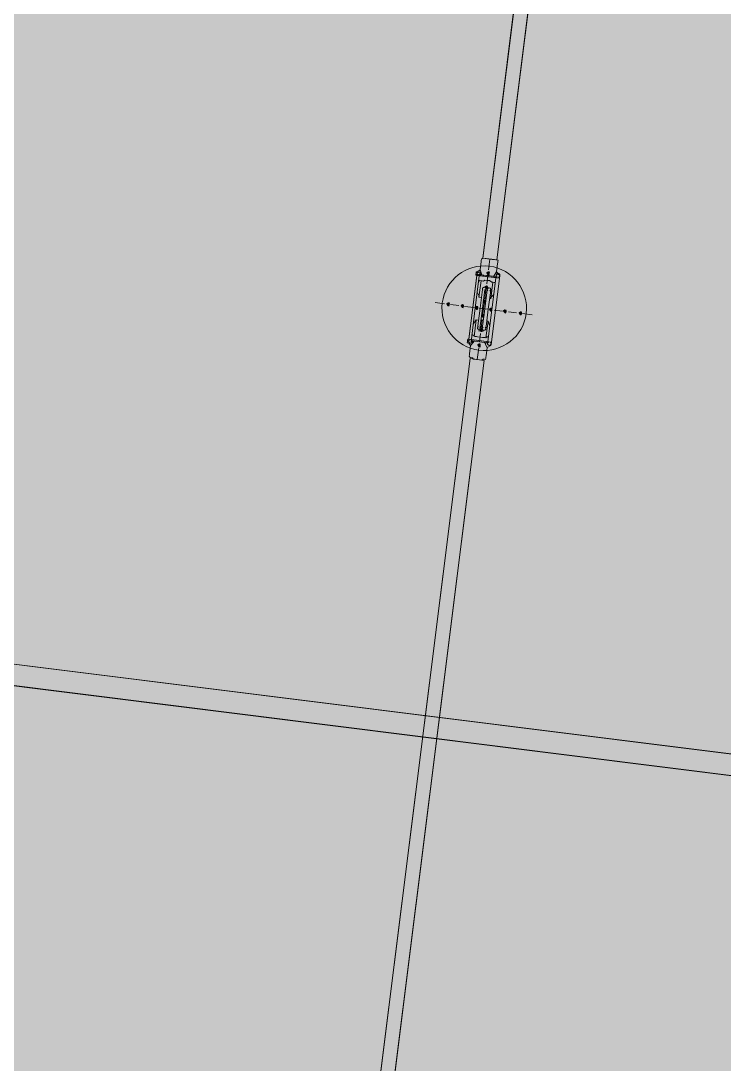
# Model space of a CAD drawing. Header units: metres. Extents: x -4 to 509425, y 7549 to 4732445.
# Drawn here: x 476034.05 to 476039.05, y 4719747.5 to 4719754.92 of the extents above; entities that cross this region are included whole.
import ezdxf

# ---------------------------------------------------------------- set-up
doc = ezdxf.new("R2010")
doc.units = ezdxf.units.M
doc.header["$LTSCALE"] = 0.01
doc.header["$MEASUREMENT"] = 0
doc.layers.get('0').update_dxf_attribs({"lineweight": 0})
doc.layers.add('_SUBESTACIÓN', color=1, linetype='Continuous')
doc.layers.add('SUBESTACION LA VID', color=253, linetype='Continuous')

# ---------------------------------------------------------------- blocks, each defined once
blk = doc.blocks.new('A$Cfff6051d')
at = {"layer": 'SUBESTACION LA VID', "transparency": 33554687}
h = blk.add_hatch(color=256, dxfattribs=at)
h.dxf.hatch_style = 2
h.paths.add_polyline_path([(476037.3812, 4719753.1215), (476037.3823, 4719753.1299), (476037.3739, 4719753.131), (476037.3644, 4719753.1236), (476037.3717, 4719753.1142), (476037.3801, 4719753.1131)])
h = blk.add_hatch(color=256, dxfattribs=at)
h.dxf.hatch_style = 2
h.paths.add_polyline_path([(476037.3686, 4719753.0207), (476037.3696, 4719753.0291), (476037.3612, 4719753.0302), (476037.3518, 4719753.0228), (476037.3591, 4719753.0134), (476037.3675, 4719753.0123)])
h = blk.add_hatch(color=256, dxfattribs=at)
h.dxf.hatch_style = 2
h.paths.add_polyline_path([(476037.0976, 4719752.9011), (476037.0986, 4719752.9095), (476037.0902, 4719752.9106), (476037.0808, 4719752.9032), (476037.0881, 4719752.8938), (476037.0965, 4719752.8927)])
h = blk.add_hatch(color=256, dxfattribs=at)
h.dxf.hatch_style = 2
h.paths.add_polyline_path([(476037.1984, 4719752.8885), (476037.1994, 4719752.8969), (476037.191, 4719752.8979), (476037.1816, 4719752.8906), (476037.1889, 4719752.8811), (476037.1973, 4719752.8801)])
h = blk.add_hatch(color=256, dxfattribs=at)
h.dxf.hatch_style = 2
h.paths.add_polyline_path([(476037.2992, 4719752.8759), (476037.3003, 4719752.8843), (476037.2919, 4719752.8853), (476037.2824, 4719752.878), (476037.2898, 4719752.8685), (476037.2982, 4719752.8675)])
h = blk.add_hatch(color=256, dxfattribs=at)
h.dxf.hatch_style = 2
h.paths.add_polyline_path([(476037.3559, 4719752.9199), (476037.357, 4719752.9283), (476037.3486, 4719752.9294), (476037.3391, 4719752.922), (476037.3465, 4719752.9126), (476037.3549, 4719752.9115)])
h = blk.add_hatch(color=256, dxfattribs=at)
h.dxf.hatch_style = 2
h.paths.add_polyline_path([(476037.3433, 4719752.8191), (476037.3443, 4719752.8275), (476037.3359, 4719752.8286), (476037.3265, 4719752.8212), (476037.3338, 4719752.8118), (476037.3422, 4719752.8107)])
h = blk.add_hatch(color=256, dxfattribs=at)
h.dxf.hatch_style = 2
h.paths.add_polyline_path([(476037.4, 4719752.8632), (476037.4011, 4719752.8716), (476037.3927, 4719752.8727), (476037.3832, 4719752.8653), (476037.3906, 4719752.8559), (476037.399, 4719752.8548)])
h = blk.add_hatch(color=256, dxfattribs=at)
h.dxf.hatch_style = 2
h.paths.add_polyline_path([(476037.5008, 4719752.8506), (476037.5019, 4719752.859), (476037.4935, 4719752.86), (476037.484, 4719752.8527), (476037.4914, 4719752.8432), (476037.4998, 4719752.8422)])
h = blk.add_hatch(color=256, dxfattribs=at)
h.dxf.hatch_style = 2
h.paths.add_polyline_path([(476037.61, 4719752.8369), (476037.6111, 4719752.8453), (476037.6027, 4719752.8463), (476037.5932, 4719752.839), (476037.6006, 4719752.8295), (476037.609, 4719752.8285)])
h = blk.add_hatch(color=256, dxfattribs=at)
h.dxf.hatch_style = 2
h.paths.add_polyline_path([(476037.3306, 4719752.7183), (476037.3317, 4719752.7267), (476037.3233, 4719752.7278), (476037.3138, 4719752.7204), (476037.3212, 4719752.711), (476037.3296, 4719752.7099)])
h = blk.add_hatch(color=256, dxfattribs=at)
h.dxf.hatch_style = 2
h.paths.add_polyline_path([(476037.317, 4719752.6091), (476037.318, 4719752.6175), (476037.3096, 4719752.6186), (476037.3002, 4719752.6112), (476037.3075, 4719752.6018), (476037.3159, 4719752.6007)])
at = {"layer": 'SUBESTACION LA VID', "lineweight": 15}
for p, q in [((476037.335, 4719753.2297), (476038.0101, 4719758.6143)), ((476037.4358, 4719753.2171), (476038.1109, 4719758.6017)), ((476071.4612, 4719745.6493), (475975.7142, 4719757.6531)), ((476071.4423, 4719745.4981), (475975.6953, 4719757.5019)), ((476037.376, 4719753.1478), (476037.3854, 4719753.2234)), ((476037.2656, 4719752.8801), (476037.2961, 4719753.1237)), ((476037.3129, 4719753.1216), (476037.2824, 4719752.878)), ((476037.3108, 4719753.1048), (476037.3287, 4719753.1111)), ((476037.3371, 4719753.11), (476037.3707, 4719753.1058)), ((476037.4305, 4719753.1068), (476037.4, 4719752.8632)), ((476037.3087, 4719752.9515), (476037.3234, 4719753.0691)), ((476037.3633, 4719753.047), (476037.3707, 4719753.1058)), ((476037.4043, 4719753.1016), (476037.3707, 4719753.1058)), ((476037.3927, 4719752.9409), (476037.4074, 4719753.0585)), ((476037.4284, 4719753.09), (476037.4127, 4719753.1005)), ((476037.4252, 4719752.8601), (476037.4557, 4719753.1037)), ((476037.316, 4719752.8737), (476037.3329, 4719753.0081)), ((476037.3497, 4719753.006), (476037.3328, 4719752.8716)), ((476037.3602, 4719753.0218), (476037.3434, 4719753.0239)), ((476037.3559, 4719752.9882), (476037.3475, 4719752.9892)), ((476037.3496, 4719752.9378), (476037.3581, 4719753.005)), ((476037.3665, 4719753.0039), (476037.3496, 4719752.8695)), ((476037.3559, 4719752.9882), (476037.3643, 4719752.9871)), ((476037.3602, 4719753.0218), (476037.377, 4719753.0197)), ((476037.3748, 4719752.8664), (476037.3917, 4719753.0008)), ((476037.064, 4719752.9053), (476036.9968, 4719752.9138)), ((476037.1648, 4719752.8927), (476037.106, 4719752.9001)), ((476037.274, 4719752.879), (476037.2068, 4719752.8874)), ((476037.337, 4719752.837), (476037.3454, 4719752.9042)), ((476037.3423, 4719752.9472), (476037.3507, 4719752.9462)), ((476037.3591, 4719752.9451), (476037.3507, 4719752.9462)), ((476037.2656, 4719752.8801), (476037.2351, 4719752.6365)), ((476037.2519, 4719752.6343), (476037.2824, 4719752.878)), ((476037.316, 4719752.8737), (476037.2981, 4719752.7309)), ((476037.3748, 4719752.8664), (476037.3076, 4719752.8748)), ((476037.3149, 4719752.7288), (476037.3328, 4719752.8716)), ((476037.3317, 4719752.7267), (476037.3496, 4719752.8695)), ((476037.3748, 4719752.8664), (476037.3569, 4719752.7236)), ((476037.3695, 4719752.6196), (476037.4, 4719752.8632)), ((476037.4252, 4719752.8601), (476037.3947, 4719752.6164)), ((476037.4756, 4719752.8537), (476037.4168, 4719752.8611)), ((476037.5764, 4719752.8411), (476037.5176, 4719752.8485)), ((476037.6856, 4719752.8274), (476037.6184, 4719752.8358)), ((476037.2887, 4719752.7918), (476037.2739, 4719752.6742)), ((476037.3254, 4719752.7446), (476037.317, 4719752.7456)), ((476037.3223, 4719752.7876), (476037.3307, 4719752.7866)), ((476037.3244, 4719752.7362), (476037.3317, 4719752.795)), ((476037.3254, 4719752.7446), (476037.3338, 4719752.7435)), ((476037.3391, 4719752.7855), (476037.3307, 4719752.7866)), ((476037.3727, 4719752.7813), (476037.3579, 4719752.6637)), ((476037.3212, 4719752.711), (476037.3044, 4719752.7131)), ((476037.3117, 4719752.6354), (476037.3191, 4719752.6942)), ((476037.3212, 4719752.711), (476037.338, 4719752.7089)), ((476037.254, 4719752.6511), (476037.2687, 4719752.6322)), ((476037.2781, 4719752.6396), (476037.3117, 4719752.6354)), ((476037.2959, 4719752.5094), (476037.3064, 4719752.5934)), ((476037.3453, 4719752.6312), (476037.3117, 4719752.6354)), ((476037.3716, 4719752.6364), (476037.3527, 4719752.6217)), ((476036.5705, 4719747.1311), (476037.2455, 4719752.5157)), ((476036.6713, 4719747.1184), (476037.3463, 4719752.5031))]:
    blk.add_line(p, q, dxfattribs=at)
at = {"layer": 'SUBESTACION LA VID', "lineweight": 0}
blk.add_line((476037.335, 4719753.2297), (476037.4358, 4719753.2171), dxfattribs=at)
at = {"layer": 'SUBESTACION LA VID', "lineweight": 15}
for points in [[(476037.335, 4719753.2297), (476037.4358, 4719753.2171), (476038.1109, 4719758.6017), (476038.0101, 4719758.6143), (476037.335, 4719753.2297)], [(476071.4423, 4719745.4981), (476071.4612, 4719745.6493), (475975.7142, 4719757.6531), (475975.6953, 4719757.5019), (476071.4423, 4719745.4981)], [(476037.3161, 4719753.1468), (476037.3235, 4719753.2056), (476037.3245, 4719753.214), (476037.3256, 4719753.2224), (476037.335, 4719753.2297), (476037.3518, 4719753.2276), (476037.3602, 4719753.2266), (476037.3686, 4719753.2255), (476037.4022, 4719753.2213), (476037.419, 4719753.2192), (476037.4274, 4719753.2181), (476037.4358, 4719753.2171), (476037.4442, 4719753.216), (476037.4432, 4719753.2076), (476037.4421, 4719753.1992), (476037.4411, 4719753.1908), (476037.4337, 4719753.132), (476037.4568, 4719753.1121), (476037.4557, 4719753.1037), (476037.4547, 4719753.0953), (476037.4536, 4719753.0869), (476037.3968, 4719752.6332), (476037.3957, 4719752.6248), (476037.3947, 4719752.6164), (476037.3936, 4719752.608), (476037.3663, 4719752.5944), (476037.3589, 4719752.5356), (476037.3579, 4719752.5272), (476037.3568, 4719752.5188), (476037.3558, 4719752.5104), (476037.3474, 4719752.5115), (476037.339, 4719752.5125), (476037.3295, 4719752.5052), (476037.3127, 4719752.5073), (476037.2959, 4719752.5094), (476037.2791, 4719752.5115), (476037.2707, 4719752.5125), (476037.2634, 4719752.522), (476037.2466, 4719752.5241), (476037.2392, 4719752.5335), (476037.2403, 4719752.5419), (476037.2413, 4719752.5503), (476037.2487, 4719752.6091), (476037.234, 4719752.6281), (476037.2256, 4719752.6291), (476037.2267, 4719752.6375), (476037.2277, 4719752.6459), (476037.2288, 4719752.6543), (476037.2372, 4719752.6533), (476037.294, 4719753.1069), (476037.2856, 4719753.1079), (476037.2867, 4719753.1163), (476037.2877, 4719753.1247), (476037.2888, 4719753.1331), (476037.2972, 4719753.1321), (476037.3161, 4719753.1468)], [(476037.3854, 4719753.2234), (476037.3686, 4719753.2255), (476037.3602, 4719753.2266), (476037.3518, 4719753.2276), (476037.335, 4719753.2297), (476037.3256, 4719753.2224), (476037.3245, 4719753.214), (476037.3235, 4719753.2056), (476037.3161, 4719753.1468)], [(476037.3854, 4719753.2234), (476037.4022, 4719753.2213), (476037.419, 4719753.2192), (476037.4274, 4719753.2181), (476037.4358, 4719753.2171), (476037.4442, 4719753.216), (476037.4432, 4719753.2076), (476037.4421, 4719753.1992), (476037.4411, 4719753.1908), (476037.4337, 4719753.132)], [(476037.2972, 4719753.1321), (476037.3161, 4719753.1468), (476037.3287, 4719753.1111), (476037.3371, 4719753.11)], [(476037.4568, 4719753.1121), (476037.4337, 4719753.132), (476037.4127, 4719753.1005), (476037.4043, 4719753.1016)], [(476037.3665, 4719753.0722), (476037.3497, 4719753.0743), (476037.3402, 4719753.067), (476037.3318, 4719753.068), (476037.315, 4719753.0701), (476037.3056, 4719753.0628), (476037.3045, 4719753.0544)], [(476037.3665, 4719753.0722), (476037.3833, 4719753.0701), (476037.399, 4719753.0596), (476037.4074, 4719753.0585), (476037.4158, 4719753.0575), (476037.4242, 4719753.0564), (476037.4232, 4719753.048), (476037.4221, 4719753.0396)], [(476037.3255, 4719752.9493), (476037.3087, 4719752.9515), (476037.3097, 4719752.9599), (476037.2961, 4719752.9872)], [(476037.3843, 4719752.942), (476037.3927, 4719752.9409), (476037.3937, 4719752.9493), (476037.4137, 4719752.9724)], [(476037.3055, 4719752.7897), (476037.2887, 4719752.7918), (476037.2677, 4719752.7604)], [(476037.3643, 4719752.7824), (476037.3727, 4719752.7813), (476037.3853, 4719752.7456)], [(476037.3159, 4719752.669), (476037.2991, 4719752.6711), (476037.2907, 4719752.6721), (476037.2823, 4719752.6732), (476037.2666, 4719752.6837), (476037.2582, 4719752.6847), (476037.2592, 4719752.6931), (476037.2603, 4719752.7015)], [(476037.3159, 4719752.669), (476037.3327, 4719752.6669), (476037.3495, 4719752.6648), (476037.3579, 4719752.6637), (476037.3674, 4719752.6711), (476037.3758, 4719752.67), (476037.3768, 4719752.6784), (476037.3779, 4719752.6868)], [(476037.234, 4719752.6281), (476037.2487, 4719752.6091), (476037.2687, 4719752.6322), (476037.2697, 4719752.6406), (476037.2781, 4719752.6396)], [(476037.2959, 4719752.5094), (476037.2791, 4719752.5115), (476037.2707, 4719752.5125), (476037.2634, 4719752.522), (476037.2466, 4719752.5241), (476037.2392, 4719752.5335), (476037.2403, 4719752.5419), (476037.2413, 4719752.5503), (476037.2487, 4719752.6091)], [(476037.2959, 4719752.5094), (476037.3127, 4719752.5073), (476037.3295, 4719752.5052), (476037.339, 4719752.5125), (476037.3474, 4719752.5115), (476037.3558, 4719752.5104), (476037.3568, 4719752.5188), (476037.3579, 4719752.5272), (476037.3589, 4719752.5356), (476037.3663, 4719752.5944)], [(476037.3936, 4719752.608), (476037.3663, 4719752.5944), (476037.3527, 4719752.6217), (476037.3537, 4719752.6301), (476037.3453, 4719752.6312)], [(476036.5705, 4719747.1311), (476036.6713, 4719747.1184), (476037.3463, 4719752.5031), (476037.2455, 4719752.5157), (476036.5705, 4719747.1311)]]:
    blk.add_lwpolyline(points, dxfattribs=at)
at = {"layer": 'SUBESTACION LA VID', "lineweight": 0}
for points in [[(476037.3686, 4719753.2255), (476037.419, 4719753.2192), (476037.3602, 4719753.2266)], [(476037.294, 4719753.1069), (476037.4536, 4719753.0869), (476037.2856, 4719753.1079), (476037.4536, 4719753.0869), (476037.2856, 4719753.1079)], [(476037.2867, 4719753.1163), (476037.4547, 4719753.0953), (476037.2867, 4719753.1163), (476037.4547, 4719753.0953), (476037.2867, 4719753.1163)], [(476037.2288, 4719752.6543), (476037.3968, 4719752.6332), (476037.2372, 4719752.6533), (476037.3968, 4719752.6332)], [(476037.2959, 4719752.5094), (476037.2707, 4719752.5125), (476037.3127, 4719752.5073)]]:
    blk.add_lwpolyline(points, dxfattribs=at)
at = {"layer": 'SUBESTACION LA VID'}
for points in [[(476037.3812, 4719753.1215), (476037.3823, 4719753.1299), (476037.3739, 4719753.131), (476037.3644, 4719753.1236), (476037.3717, 4719753.1142), (476037.3801, 4719753.1131)], [(476037.3686, 4719753.0207), (476037.3696, 4719753.0291), (476037.3612, 4719753.0302), (476037.3518, 4719753.0228), (476037.3591, 4719753.0134), (476037.3675, 4719753.0123)], [(476037.0976, 4719752.9011), (476037.0986, 4719752.9095), (476037.0902, 4719752.9106), (476037.0808, 4719752.9032), (476037.0881, 4719752.8938), (476037.0965, 4719752.8927)], [(476037.1984, 4719752.8885), (476037.1994, 4719752.8969), (476037.191, 4719752.8979), (476037.1816, 4719752.8906), (476037.1889, 4719752.8811), (476037.1973, 4719752.8801)], [(476037.2992, 4719752.8759), (476037.3003, 4719752.8843), (476037.2919, 4719752.8853), (476037.2824, 4719752.878), (476037.2898, 4719752.8685), (476037.2982, 4719752.8675)], [(476037.3559, 4719752.9199), (476037.357, 4719752.9283), (476037.3486, 4719752.9294), (476037.3391, 4719752.922), (476037.3465, 4719752.9126), (476037.3549, 4719752.9115)], [(476037.3433, 4719752.8191), (476037.3443, 4719752.8275), (476037.3359, 4719752.8286), (476037.3265, 4719752.8212), (476037.3338, 4719752.8118), (476037.3422, 4719752.8107)], [(476037.4, 4719752.8632), (476037.4011, 4719752.8716), (476037.3927, 4719752.8727), (476037.3832, 4719752.8653), (476037.3906, 4719752.8559), (476037.399, 4719752.8548)], [(476037.5008, 4719752.8506), (476037.5019, 4719752.859), (476037.4935, 4719752.86), (476037.484, 4719752.8527), (476037.4914, 4719752.8432), (476037.4998, 4719752.8422)], [(476037.61, 4719752.8369), (476037.6111, 4719752.8453), (476037.6027, 4719752.8463), (476037.5932, 4719752.839), (476037.6006, 4719752.8295), (476037.609, 4719752.8285)], [(476037.3306, 4719752.7183), (476037.3317, 4719752.7267), (476037.3233, 4719752.7278), (476037.3138, 4719752.7204), (476037.3212, 4719752.711), (476037.3296, 4719752.7099)], [(476037.317, 4719752.6091), (476037.318, 4719752.6175), (476037.3096, 4719752.6186), (476037.3002, 4719752.6112), (476037.3075, 4719752.6018), (476037.3159, 4719752.6007)]]:
    blk.add_lwpolyline(points, close=True, dxfattribs=at)
at = {"layer": 'SUBESTACION LA VID', "lineweight": 0}
for points in [[(476037.3812, 4719753.1215), (476037.3823, 4719753.1299), (476037.3739, 4719753.131), (476037.3644, 4719753.1236), (476037.3717, 4719753.1142), (476037.3801, 4719753.1131)], [(476037.3686, 4719753.0207), (476037.3696, 4719753.0291), (476037.3612, 4719753.0302), (476037.3518, 4719753.0228), (476037.3591, 4719753.0134), (476037.3675, 4719753.0123)], [(476037.0976, 4719752.9011), (476037.0986, 4719752.9095), (476037.0902, 4719752.9106), (476037.0808, 4719752.9032), (476037.0881, 4719752.8938), (476037.0965, 4719752.8927)], [(476037.1984, 4719752.8885), (476037.1994, 4719752.8969), (476037.191, 4719752.8979), (476037.1816, 4719752.8906), (476037.1889, 4719752.8811), (476037.1973, 4719752.8801)], [(476037.2992, 4719752.8759), (476037.3003, 4719752.8843), (476037.2919, 4719752.8853), (476037.2824, 4719752.878), (476037.2898, 4719752.8685), (476037.2982, 4719752.8675)], [(476037.3559, 4719752.9199), (476037.357, 4719752.9283), (476037.3486, 4719752.9294), (476037.3391, 4719752.922), (476037.3465, 4719752.9126), (476037.3549, 4719752.9115)], [(476037.3433, 4719752.8191), (476037.3443, 4719752.8275), (476037.3359, 4719752.8286), (476037.3265, 4719752.8212), (476037.3338, 4719752.8118), (476037.3422, 4719752.8107)], [(476037.4, 4719752.8632), (476037.4011, 4719752.8716), (476037.3927, 4719752.8727), (476037.3832, 4719752.8653), (476037.3906, 4719752.8559), (476037.399, 4719752.8548)], [(476037.5008, 4719752.8506), (476037.5019, 4719752.859), (476037.4935, 4719752.86), (476037.484, 4719752.8527), (476037.4914, 4719752.8432), (476037.4998, 4719752.8422)], [(476037.61, 4719752.8369), (476037.6111, 4719752.8453), (476037.6027, 4719752.8463), (476037.5932, 4719752.839), (476037.6006, 4719752.8295), (476037.609, 4719752.8285)], [(476037.3306, 4719752.7183), (476037.3317, 4719752.7267), (476037.3233, 4719752.7278), (476037.3138, 4719752.7204), (476037.3212, 4719752.711), (476037.3296, 4719752.7099)], [(476037.317, 4719752.6091), (476037.318, 4719752.6175), (476037.3096, 4719752.6186), (476037.3002, 4719752.6112), (476037.3075, 4719752.6018), (476037.3159, 4719752.6007)]]:
    blk.add_lwpolyline(points, close=True, dxfattribs=at)
at = {"layer": 'SUBESTACION LA VID', "lineweight": 15}
for points, knots in [([(476037.0477, 4719752.9116), (476037.0271, 4719752.7469), (476037.1438, 4719752.5967), (476037.3085, 4719752.576), (476037.4732, 4719752.5554), (476037.6235, 4719752.6722), (476037.6441, 4719752.8369), (476037.6648, 4719753.0016), (476037.548, 4719753.1518), (476037.3833, 4719753.1725), (476037.2186, 4719753.1931), (476037.0684, 4719753.0763), (476037.0477, 4719752.9116)], [0, 0, 0, 0, 1, 1, 1, 2, 2, 2, 3, 3, 3, 4, 4, 4, 4]), ([(476037.3098, 4719753.1305), (476037.3044, 4719753.1312), (476037.2992, 4719753.1283), (476037.2968, 4719753.1234), (476037.2944, 4719753.1185), (476037.2954, 4719753.1127), (476037.2993, 4719753.1088)], [0, 0, 0, 0, 1, 1, 1, 2, 2, 2, 2]), ([(476037.3219, 4719753.1247), (476037.3227, 4719753.1317), (476037.3178, 4719753.138), (476037.3108, 4719753.1389), (476037.3039, 4719753.1398), (476037.2975, 4719753.1348), (476037.2967, 4719753.1279)], [0, 0, 0, 0, 1, 1, 1, 2, 2, 2, 2]), ([(476037.3146, 4719753.1069), (476037.3193, 4719753.1097), (476037.3217, 4719753.1151), (476037.3207, 4719753.1204), (476037.3196, 4719753.1258), (476037.3152, 4719753.1298), (476037.3098, 4719753.1305)], [0, 0, 0, 0, 1, 1, 1, 2, 2, 2, 2]), ([(476037.4442, 4719753.1136), (476037.4388, 4719753.1143), (476037.4336, 4719753.1115), (476037.4312, 4719753.1066), (476037.4288, 4719753.1017), (476037.4298, 4719753.0958), (476037.4337, 4719753.092)], [0, 0, 0, 0, 1, 1, 1, 2, 2, 2, 2]), ([(476037.4563, 4719753.1079), (476037.4571, 4719753.1148), (476037.4522, 4719753.1212), (476037.4453, 4719753.122), (476037.4383, 4719753.1229), (476037.4319, 4719753.118), (476037.4311, 4719753.111)], [0, 0, 0, 0, 1, 1, 1, 2, 2, 2, 2]), ([(476037.449, 4719753.0901), (476037.4537, 4719753.0928), (476037.4562, 4719753.0982), (476037.4551, 4719753.1036), (476037.454, 4719753.1089), (476037.4496, 4719753.113), (476037.4442, 4719753.1136)], [0, 0, 0, 0, 1, 1, 1, 2, 2, 2, 2]), ([(476037.3476, 4719753.0234), (476037.3422, 4719753.024), (476037.3369, 4719753.0212), (476037.3346, 4719753.0163), (476037.3322, 4719753.0114), (476037.3332, 4719753.0055), (476037.3371, 4719753.0017)], [0, 0, 0, 0, 1, 1, 1, 2, 2, 2, 2]), ([(476037.3476, 4719753.0234), (476037.3422, 4719753.024), (476037.3369, 4719753.0212), (476037.3346, 4719753.0163), (476037.3322, 4719753.0114), (476037.3332, 4719753.0055), (476037.3371, 4719753.0017)], [0, 0, 0, 0, 1, 1, 1, 2, 2, 2, 2]), ([(476037.3586, 4719753.0092), (476037.3595, 4719753.0161), (476037.3545, 4719753.0225), (476037.3476, 4719753.0234), (476037.3406, 4719753.0242), (476037.3343, 4719753.0193), (476037.3334, 4719753.0123)], [0, 0, 0, 0, 1, 1, 1, 2, 2, 2, 2]), ([(476037.3524, 4719752.9998), (476037.3571, 4719753.0025), (476037.3595, 4719753.008), (476037.3584, 4719753.0133), (476037.3573, 4719753.0186), (476037.353, 4719753.0227), (476037.3476, 4719753.0234)], [0, 0, 0, 0, 1, 1, 1, 2, 2, 2, 2]), ([(476037.3812, 4719753.0192), (476037.3758, 4719753.0198), (476037.3705, 4719753.017), (476037.3682, 4719753.0121), (476037.3658, 4719753.0072), (476037.3668, 4719753.0013), (476037.3707, 4719752.9975)], [0, 0, 0, 0, 1, 1, 1, 2, 2, 2, 2]), ([(476037.3922, 4719753.005), (476037.3931, 4719753.0119), (476037.3881, 4719753.0183), (476037.3812, 4719753.0192), (476037.3742, 4719753.02), (476037.3679, 4719753.0151), (476037.367, 4719753.0081)], [0, 0, 0, 0, 1, 1, 1, 2, 2, 2, 2]), ([(476037.386, 4719752.9956), (476037.3907, 4719752.9983), (476037.3931, 4719753.0038), (476037.392, 4719753.0091), (476037.3909, 4719753.0144), (476037.3866, 4719753.0185), (476037.3812, 4719753.0192)], [0, 0, 0, 0, 1, 1, 1, 2, 2, 2, 2]), ([(476037.386, 4719752.9956), (476037.3907, 4719752.9983), (476037.3931, 4719753.0038), (476037.392, 4719753.0091), (476037.3909, 4719753.0144), (476037.3866, 4719753.0185), (476037.3812, 4719753.0192)], [0, 0, 0, 0, 1, 1, 1, 2, 2, 2, 2]), ([(476037.3048, 4719752.7445), (476037.3001, 4719752.7418), (476037.2977, 4719752.7364), (476037.2988, 4719752.731), (476037.2999, 4719752.7257), (476037.3042, 4719752.7216), (476037.3096, 4719752.721)], [0, 0, 0, 0, 1, 1, 1, 2, 2, 2, 2]), ([(476037.3048, 4719752.7445), (476037.3001, 4719752.7418), (476037.2977, 4719752.7364), (476037.2988, 4719752.731), (476037.2999, 4719752.7257), (476037.3042, 4719752.7216), (476037.3096, 4719752.721)], [0, 0, 0, 0, 1, 1, 1, 2, 2, 2, 2]), ([(476037.3096, 4719752.721), (476037.3151, 4719752.7203), (476037.3203, 4719752.7231), (476037.3227, 4719752.728), (476037.325, 4719752.7329), (476037.324, 4719752.7388), (476037.3201, 4719752.7426)], [0, 0, 0, 0, 1, 1, 1, 2, 2, 2, 2]), ([(476037.3384, 4719752.7403), (476037.3337, 4719752.7376), (476037.3313, 4719752.7321), (476037.3324, 4719752.7268), (476037.3335, 4719752.7215), (476037.3378, 4719752.7174), (476037.3432, 4719752.7167)], [0, 0, 0, 0, 1, 1, 1, 2, 2, 2, 2]), ([(476037.3432, 4719752.7167), (476037.3487, 4719752.7161), (476037.3539, 4719752.7189), (476037.3563, 4719752.7238), (476037.3586, 4719752.7287), (476037.3576, 4719752.7346), (476037.3537, 4719752.7384)], [0, 0, 0, 0, 1, 1, 1, 2, 2, 2, 2]), ([(476037.3432, 4719752.7167), (476037.3487, 4719752.7161), (476037.3539, 4719752.7189), (476037.3563, 4719752.7238), (476037.3586, 4719752.7287), (476037.3576, 4719752.7346), (476037.3537, 4719752.7384)], [0, 0, 0, 0, 1, 1, 1, 2, 2, 2, 2]), ([(476037.2986, 4719752.7351), (476037.2978, 4719752.7282), (476037.3027, 4719752.7218), (476037.3096, 4719752.721), (476037.3166, 4719752.7201), (476037.323, 4719752.725), (476037.3238, 4719752.732)], [0, 0, 0, 0, 1, 1, 1, 2, 2, 2, 2]), ([(476037.3322, 4719752.7309), (476037.3314, 4719752.724), (476037.3363, 4719752.7176), (476037.3432, 4719752.7167), (476037.3502, 4719752.7159), (476037.3566, 4719752.7208), (476037.3574, 4719752.7278)], [0, 0, 0, 0, 1, 1, 1, 2, 2, 2, 2]), ([(476037.2418, 4719752.65), (476037.2371, 4719752.6473), (476037.2347, 4719752.6419), (476037.2357, 4719752.6365), (476037.2368, 4719752.6312), (476037.2412, 4719752.6271), (476037.2466, 4719752.6265)], [0, 0, 0, 0, 1, 1, 1, 2, 2, 2, 2]), ([(476037.2356, 4719752.6407), (476037.2347, 4719752.6337), (476037.2396, 4719752.6273), (476037.2466, 4719752.6265), (476037.2536, 4719752.6256), (476037.2599, 4719752.6305), (476037.2608, 4719752.6375)], [0, 0, 0, 0, 1, 1, 1, 2, 2, 2, 2]), ([(476037.2466, 4719752.6265), (476037.252, 4719752.6258), (476037.2572, 4719752.6286), (476037.2596, 4719752.6335), (476037.262, 4719752.6384), (476037.261, 4719752.6443), (476037.2571, 4719752.6481)], [0, 0, 0, 0, 1, 1, 1, 2, 2, 2, 2]), ([(476037.3762, 4719752.6332), (476037.3715, 4719752.6305), (476037.3691, 4719752.625), (476037.3701, 4719752.6197), (476037.3712, 4719752.6143), (476037.3756, 4719752.6103), (476037.381, 4719752.6096)], [0, 0, 0, 0, 1, 1, 1, 2, 2, 2, 2]), ([(476037.37, 4719752.6238), (476037.3691, 4719752.6168), (476037.3741, 4719752.6105), (476037.381, 4719752.6096), (476037.388, 4719752.6087), (476037.3943, 4719752.6137), (476037.3952, 4719752.6206)], [0, 0, 0, 0, 1, 1, 1, 2, 2, 2, 2]), ([(476037.381, 4719752.6096), (476037.3864, 4719752.6089), (476037.3916, 4719752.6118), (476037.394, 4719752.6167), (476037.3964, 4719752.6216), (476037.3954, 4719752.6275), (476037.3915, 4719752.6313)], [0, 0, 0, 0, 1, 1, 1, 2, 2, 2, 2])]:
    blk.add_open_spline(points, degree=3, knots=knots, dxfattribs=at)

msp = doc.modelspace()

# ---------------------------------------------------------------- hatches: boundary and pattern name
at = {"layer": '_SUBESTACIÓN', "transparency": 33554559}
h = msp.add_hatch(color=1, dxfattribs=at)
h.dxf.hatch_style = 1
h.paths.add_polyline_path([(475968.6399, 4719805.825), (476089.9386, 4719790.615), (476078.1686, 4719696.74), (475956.8686, 4719711.9502)])

# ---------------------------------------------------------------- block references
at = {"linetype": 'Continuous'}
msp.add_blockref('A$Cfff6051d', (0, 0), dxfattribs=at)

doc.saveas('drawing.dxf')
